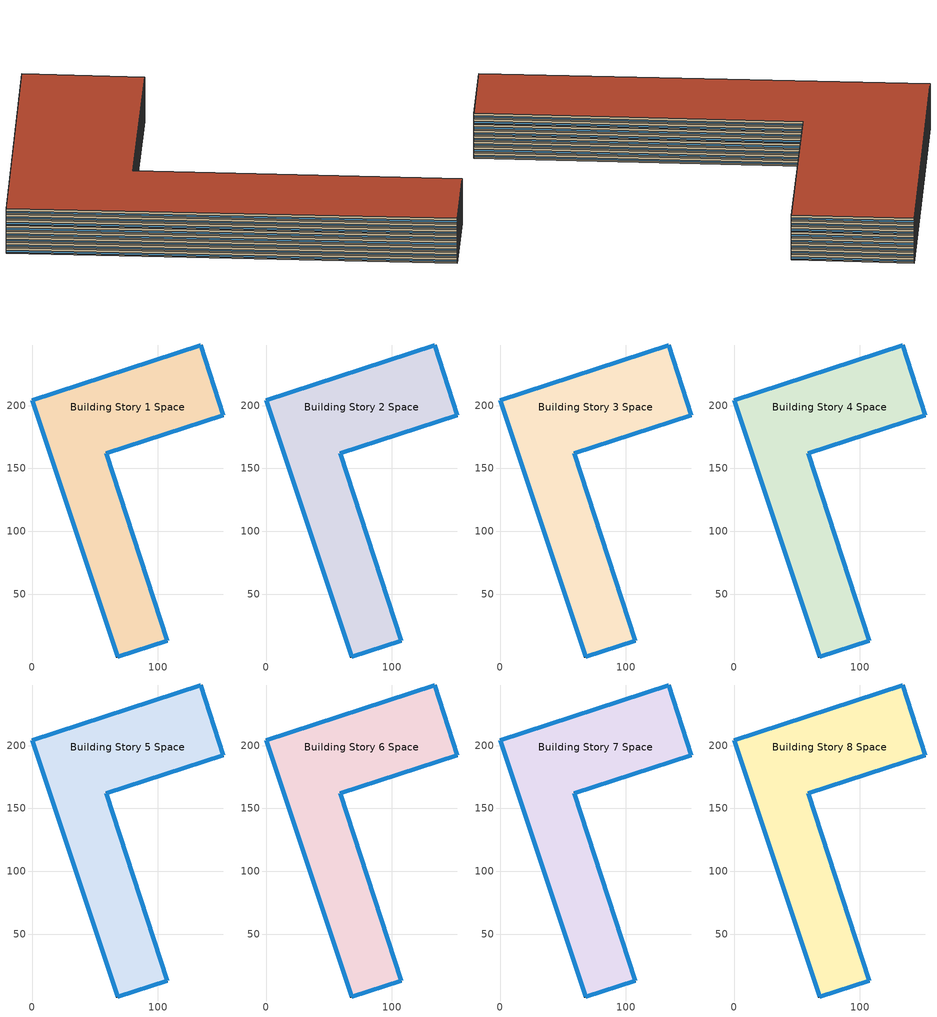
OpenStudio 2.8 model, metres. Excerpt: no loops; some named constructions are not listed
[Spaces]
Building Story 1 Space
 floor ground: 67.97,0 0,204.25 134.29,248.23 152.15,192.3 58.91,162.21 107.41,12.92 z0
 wall outside: 0,204.25 67.97,0 107.41,12.92 58.91,162.21 152.15,192.3 134.29,248.23 0,204.25 z0:3
 window: 134.26,248.22 0.02,204.26 / 107.4,12.94 58.92,162.18 / 68,0.01 107.38,12.91 / 152.14,192.33 134.29,248.21 / 58.93,162.22 152.12,192.3 / 0.01,204.22 67.96,0.02 z0.76:1.66
 ceiling adiabatic (Typical IEAD Roof R-31.25): 107.41,12.92 58.91,162.21 152.15,192.3 134.29,248.23 0,204.25 67.97,0 z3
Building Story 2 Space
 floor adiabatic (LargeHotel Interior Floor): 67.97,0 0,204.25 134.29,248.23 152.15,192.3 58.91,162.21 107.41,12.92 z3
 wall outside: 0,204.25 67.97,0 107.41,12.92 58.91,162.21 152.15,192.3 134.29,248.23 0,204.25 z3:6
 window: 0.01,204.22 67.96,0.02 / 134.26,248.22 0.02,204.26 / 152.14,192.33 134.29,248.21 / 58.93,162.22 152.12,192.3 / 107.4,12.94 58.92,162.18 / 68,0.01 107.38,12.91 z3.76:4.66
 ceiling adiabatic (Typical IEAD Roof R-31.25): 107.41,12.92 58.91,162.21 152.15,192.3 134.29,248.23 0,204.25 67.97,0 z6
Building Story 3 Space
 floor adiabatic (LargeHotel Interior Floor): 67.97,0 0,204.25 134.29,248.23 152.15,192.3 58.91,162.21 107.41,12.92 z6
 wall outside: 0,204.25 67.97,0 107.41,12.92 58.91,162.21 152.15,192.3 134.29,248.23 0,204.25 z6:9
 window: 134.26,248.22 0.02,204.26 / 58.93,162.22 152.12,192.3 / 107.4,12.94 58.92,162.18 / 152.14,192.33 134.29,248.21 / 0.01,204.22 67.96,0.02 / 68,0.01 107.38,12.91 z6.76:7.66
 roof outside: 107.41,12.92 58.91,162.21 152.15,192.3 134.29,248.23 0,204.25 67.97,0 z9
Building Story 4 Space
 floor adiabatic (LargeHotel Interior Floor): 67.97,0 0,204.25 134.29,248.23 152.15,192.3 58.91,162.21 107.41,12.92 z9
 wall outside: 0,204.25 67.97,0 107.41,12.92 58.91,162.21 152.15,192.3 134.29,248.23 0,204.25 z9:12
 window: 134.26,248.22 0.02,204.26 / 107.4,12.94 58.92,162.18 / 0.01,204.22 67.96,0.02 / 58.93,162.22 152.12,192.3 / 152.14,192.33 134.29,248.21 / 68,0.01 107.38,12.91 z9.76:10.66
 ceiling adiabatic (LargeHotel Interior Ceiling): 107.41,12.92 58.91,162.21 152.15,192.3 134.29,248.23 0,204.25 67.97,0 z12
Building Story 5 Space
 floor adiabatic (Typical Insulated Carpeted 8in Slab Floor): 67.97,0 0,204.25 134.29,248.23 152.15,192.3 58.91,162.21 107.41,12.92 z12
 wall outside: 0,204.25 67.97,0 107.41,12.92 58.91,162.21 152.15,192.3 134.29,248.23 0,204.25 z12:15
 window: 107.4,12.94 58.92,162.18 / 68,0.01 107.38,12.91 / 152.14,192.33 134.29,248.21 / 0.01,204.22 67.96,0.02 / 134.26,248.22 0.02,204.26 / 58.93,162.22 152.12,192.3 z12.76:13.66
 ceiling adiabatic (Typical IEAD Roof R-31.25): 107.41,12.92 58.91,162.21 152.15,192.3 134.29,248.23 0,204.25 67.97,0 z15
Building Story 6 Space
 floor adiabatic (LargeHotel Interior Floor): 67.97,0 0,204.25 134.29,248.23 152.15,192.3 58.91,162.21 107.41,12.92 z15
 wall outside: 0,204.25 67.97,0 107.41,12.92 58.91,162.21 152.15,192.3 134.29,248.23 0,204.25 z15:18
 window: 0.01,204.22 67.96,0.02 / 134.26,248.22 0.02,204.26 / 152.14,192.33 134.29,248.21 / 68,0.01 107.38,12.91 / 107.4,12.94 58.92,162.18 / 58.93,162.22 152.12,192.3 z15.76:16.66
 roof outside: 107.41,12.92 58.91,162.21 152.15,192.3 134.29,248.23 0,204.25 67.97,0 z18
Building Story 7 Space
 floor adiabatic (Typical Insulated Carpeted 8in Slab Floor): 67.97,0 0,204.25 134.29,248.23 152.15,192.3 58.91,162.21 107.41,12.92 z18
 wall outside: 0,204.25 67.97,0 107.41,12.92 58.91,162.21 152.15,192.3 134.29,248.23 0,204.25 z18:21
 window: 58.93,162.22 152.12,192.3 / 0.01,204.22 67.96,0.02 / 134.26,248.22 0.02,204.26 / 152.14,192.33 134.29,248.21 / 107.4,12.94 58.92,162.18 / 68,0.01 107.38,12.91 z18.76:19.66
 ceiling adiabatic (Typical IEAD Roof R-31.25): 107.41,12.92 58.91,162.21 152.15,192.3 134.29,248.23 0,204.25 67.97,0 z21
Building Story 8 Space
 floor adiabatic (LargeHotel Interior Floor): 67.97,0 0,204.25 134.29,248.23 152.15,192.3 58.91,162.21 107.41,12.92 z21
 wall outside: 0,204.25 67.97,0 107.41,12.92 58.91,162.21 152.15,192.3 134.29,248.23 0,204.25 z21:24
 window: 0.01,204.22 67.96,0.02 / 134.26,248.22 0.02,204.26 / 68,0.01 107.38,12.91 / 58.93,162.22 152.12,192.3 / 152.14,192.33 134.29,248.21 / 107.4,12.94 58.92,162.18 z21.76:22.66
 roof outside: 107.41,12.92 58.91,162.21 152.15,192.3 134.29,248.23 0,204.25 67.97,0 z24
[Schedule:Ruleset]
Name | Default Day Schedule | Summer Design Day Schedule | Winter Design Day Schedule
RetailStripmall Type1_OCC_SCH | RetailStripmall Type1_OCC_SCH Default | RetailStripmall Type1_OCC_SCH Summer Design Day | RetailStripmall Type1_OCC_SCH Winter Design Day
RetailStripmall Type1_LIGHT_SCH_2013 | RetailStripmall Type1_LIGHT_SCH_2013 Default | RetailStripmall Type1_LIGHT_SCH_2013 Summer Design Day | RetailStripmall Type1_LIGHT_SCH_2013 Winter Design Day
RetailStripmall Type1_EQUIP_SCH | RetailStripmall Type1_EQUIP_SCH Default | RetailStripmall Type1_EQUIP_SCH Summer Design Day | RetailStripmall Type1_EQUIP_SCH Winter Design Day
HotelLarge Kitchen_Elec_Equip_SCH | HotelLarge Kitchen_Elec_Equip_SCH Default | HotelLarge Kitchen_Elec_Equip_SCH Summer Design Day | HotelLarge Kitchen_Elec_Equip_SCH Winter Design Day
HotelLarge Kitchen_Gas_Equip_SCH | HotelLarge Kitchen_Gas_Equip_SCH Default | HotelLarge Kitchen_Gas_Equip_SCH Summer Design Day | HotelLarge Kitchen_Gas_Equip_SCH Winter Design Day
RetailStripmall Type2_OCC_SCH | RetailStripmall Type2_OCC_SCH Default | RetailStripmall Type2_OCC_SCH Summer Design Day | RetailStripmall Type2_OCC_SCH Winter Design Day
RetailStripmall Type2_LIGHT_SCH_2013 | RetailStripmall Type2_LIGHT_SCH_2013 Default | RetailStripmall Type2_LIGHT_SCH_2013 Summer Design Day | RetailStripmall Type2_LIGHT_SCH_2013 Winter Design Day
RetailStripmall Type2_EQUIP_SCH | RetailStripmall Type2_EQUIP_SCH Default | RetailStripmall Type2_EQUIP_SCH Summer Design Day | RetailStripmall Type2_EQUIP_SCH Winter Design Day
RestaurantSitDown BLDG_OCC_SCH | RestaurantSitDown BLDG_OCC_SCH Default | RestaurantSitDown BLDG_OCC_SCH Summer Design Day | RestaurantSitDown BLDG_OCC_SCH Winter Design Day
RestaurantSitDown BLDG_LIGHT_DINING_SCH_2013 | RestaurantSitDown BLDG_LIGHT_DINING_SCH_2013 Default | RestaurantSitDown BLDG_LIGHT_DINING_SCH_2013 Summer Design Day | RestaurantSitDown BLDG_LIGHT_DINING_SCH_2013 Winter Design Day
RestaurantSitDown BLDG_EQUIP_SCH | RestaurantSitDown BLDG_EQUIP_SCH Default | RestaurantSitDown BLDG_EQUIP_SCH Summer Design Day | RestaurantSitDown BLDG_EQUIP_SCH Winter Design Day
RestaurantSitDown BLDG_LIGHT_KITCHEN_SCH_2010_2013 | RestaurantSitDown BLDG_LIGHT_KITCHEN_SCH_2010_2013 Default | RestaurantSitDown BLDG_LIGHT_KITCHEN_SCH_2010_2013 Summer Design Day | RestaurantSitDown BLDG_LIGHT_KITCHEN_SCH_2010_2013 Winter Design Day
RestaurantSitDown Rest_GAS_EQUIP_SCH | RestaurantSitDown Rest_GAS_EQUIP_SCH Default | RestaurantSitDown Rest_GAS_EQUIP_SCH Summer Design Day | RestaurantSitDown Rest_GAS_EQUIP_SCH Winter Design Day
RetailStripmall Type3_OCC_SCH | RetailStripmall Type3_OCC_SCH Default | RetailStripmall Type3_OCC_SCH Summer Design Day | RetailStripmall Type3_OCC_SCH Winter Design Day
RetailStripmall Type3_LIGHT_SCH_2013 | RetailStripmall Type3_LIGHT_SCH_2013 Default | RetailStripmall Type3_LIGHT_SCH_2013 Summer Design Day | RetailStripmall Type3_LIGHT_SCH_2013 Winter Design Day
RetailStripmall Type3_EQUIP_SCH | RetailStripmall Type3_EQUIP_SCH Default | RetailStripmall Type3_EQUIP_SCH Summer Design Day | RetailStripmall Type3_EQUIP_SCH Winter Design Day
OfficeMedium BLDG_OCC_SCH | OfficeMedium BLDG_OCC_SCH Default | OfficeMedium BLDG_OCC_SCH Summer Design Day | OfficeMedium BLDG_OCC_SCH Winter Design Day
OfficeMedium BLDG_LIGHT_SCH_2013 | Schedule Day 61 | OfficeMedium BLDG_LIGHT_SCH_2013 Summer Design Day | OfficeMedium BLDG_LIGHT_SCH_2013 Winter Design Day
OfficeMedium BLDG_EQUIP_SCH_2013 | Schedule Day 64 | OfficeMedium BLDG_EQUIP_SCH_2013 Summer Design Day | OfficeMedium BLDG_EQUIP_SCH_2013 Winter Design Day
HotelLarge BLDG_LIGHT_MECHANIC_SCH_2013 | HotelLarge BLDG_LIGHT_MECHANIC_SCH_2013 Default | HotelLarge BLDG_LIGHT_MECHANIC_SCH_2013 Summer Design Day | HotelLarge BLDG_LIGHT_MECHANIC_SCH_2013 Winter Design Day
HotelLarge BLDG_LIGHT_CORRIDOR_SCH_2013 | HotelLarge BLDG_LIGHT_CORRIDOR_SCH_2013 Default | HotelLarge BLDG_LIGHT_CORRIDOR_SCH_2013 Summer Design Day | HotelLarge BLDG_LIGHT_CORRIDOR_SCH_2013 Winter Design Day
HotelLarge GuestRoom_Occ_Sch | HotelLarge GuestRoom_Occ_Sch Default | HotelLarge GuestRoom_Occ_Sch Summer Design Day | HotelLarge GuestRoom_Occ_Sch Winter Design Day
HotelLarge BLDG_LIGHT_GUESTROOM_SCH_2013 | HotelLarge BLDG_LIGHT_GUESTROOM_SCH_2013 Default | HotelLarge BLDG_LIGHT_GUESTROOM_SCH_2013 Summer Design Day | HotelLarge BLDG_LIGHT_GUESTROOM_SCH_2013 Winter Design Day
HotelLarge GuestRoom_Eqp_Sch_Adva | HotelLarge GuestRoom_Eqp_Sch_Adva Default | HotelLarge GuestRoom_Eqp_Sch_Adva Summer Design Day | HotelLarge GuestRoom_Eqp_Sch_Adva Winter Design Day
Elevator Schedule 1 | 111 space(s) Occ Sch Default 1 | 111 space(s) Occ Sch Summer Design Day 1 | 111 space(s) Occ Sch Winter Design Day 1
Elevator Schedule 2 | 111 space(s) Occ Sch Default 2 | 111 space(s) Occ Sch Summer Design Day 2 | 111 space(s) Occ Sch Winter Design Day 2
Elevator Schedule 3 | 111 space(s) Occ Sch Default 3 | 111 space(s) Occ Sch Summer Design Day 3 | 111 space(s) Occ Sch Winter Design Day 3
RetailStripmall Type1_HTGSETP_SCH_NO_OPTIMUM | RetailStripmall Type1_HTGSETP_SCH_NO_OPTIMUM Default | RetailStripmall Type1_HTGSETP_SCH_NO_OPTIMUM Summer Design Day | RetailStripmall Type1_HTGSETP_SCH_NO_OPTIMUM Winter Design Day
RetailStripmall Type1_CLGSETP_SCH_NO_OPTIMUM | RetailStripmall Type1_CLGSETP_SCH_NO_OPTIMUM Default | RetailStripmall Type1_CLGSETP_SCH_NO_OPTIMUM Summer Design Day | RetailStripmall Type1_CLGSETP_SCH_NO_OPTIMUM Winter Design Day
RestaurantSitDown HTGSETP_SCH_NO_OPTIMUM | RestaurantSitDown HTGSETP_SCH_NO_OPTIMUM Default | RestaurantSitDown HTGSETP_SCH_NO_OPTIMUM Summer Design Day | RestaurantSitDown HTGSETP_SCH_NO_OPTIMUM Winter Design Day
RestaurantSitDown CLGSETP_SCH_NO_OPTIMUM | RestaurantSitDown CLGSETP_SCH_NO_OPTIMUM Default | RestaurantSitDown CLGSETP_SCH_NO_OPTIMUM Summer Design Day | RestaurantSitDown CLGSETP_SCH_NO_OPTIMUM Winter Design Day
RestaurantSitDown HTGSETP_KITCHEN_SCH_NO_OPTIMUM | RestaurantSitDown HTGSETP_KITCHEN_SCH_NO_OPTIMUM Default | RestaurantSitDown HTGSETP_KITCHEN_SCH_NO_OPTIMUM Summer Design Day | RestaurantSitDown HTGSETP_KITCHEN_SCH_NO_OPTIMUM Winter Design Day
RestaurantSitDown CLGSETP_KITCHEN_SCH_NO_OPTIMUM | RestaurantSitDown CLGSETP_KITCHEN_SCH_NO_OPTIMUM Default | RestaurantSitDown CLGSETP_KITCHEN_SCH_NO_OPTIMUM Summer Design Day | RestaurantSitDown CLGSETP_KITCHEN_SCH_NO_OPTIMUM Winter Design Day
RetailStripmall Type3_HTGSETP_SCH_NO_OPTIMUM | RetailStripmall Type3_HTGSETP_SCH_NO_OPTIMUM Default | RetailStripmall Type3_HTGSETP_SCH_NO_OPTIMUM Summer Design Day | RetailStripmall Type3_HTGSETP_SCH_NO_OPTIMUM Winter Design Day
RetailStripmall Type3_CLGSETP_SCH_NO_OPTIMUM | RetailStripmall Type3_CLGSETP_SCH_NO_OPTIMUM Default | RetailStripmall Type3_CLGSETP_SCH_NO_OPTIMUM Summer Design Day | RetailStripmall Type3_CLGSETP_SCH_NO_OPTIMUM Winter Design Day
OfficeMedium HTGSETP_SCH_YES_OPTIMUM | OfficeMedium HTGSETP_SCH_YES_OPTIMUM Default | OfficeMedium HTGSETP_SCH_YES_OPTIMUM Summer Design Day | OfficeMedium HTGSETP_SCH_YES_OPTIMUM Winter Design Day
OfficeMedium CLGSETP_SCH_YES_OPTIMUM | OfficeMedium CLGSETP_SCH_YES_OPTIMUM Default | OfficeMedium CLGSETP_SCH_YES_OPTIMUM Summer Design Day | OfficeMedium CLGSETP_SCH_YES_OPTIMUM Winter Design Day
[Schedule:Day]
RetailStripmall Type1_OCC_SCH Default: 8, 0, 0, 10, 0, 0.05, 11, 0, 0.1, 12, 0, 0.2, 13, 0, 0.4, 14, 0, 0.6, 16, 0, 0.4, 17, 0, 0.3, 19, 0, 0.6, 21, 0, 0.4, 22, 0, 0.3, 23, 0, 0.2, 24, 0, 0.05
RetailStripmall Type1_OCC_SCH Mon|Tue|Wed|Thu Day: 8, 0, 0, 10, 0, 0.05, 12, 0, 0.1, 13, 0, 0.2, 15, 0, 0.4, 17, 0, 0.25, 20, 0, 0.5, 23, 0, 0.3, 24, 0, 0.05
RetailStripmall Type1_OCC_SCH Sat|Fri Day: 1, 0, 0.05, 9, 0, 0, 10, 0, 0.05, 12, 0, 0.1, 13, 0, 0.2, 14, 0, 0.6, 15, 0, 0.4, 17, 0, 0.25, 20, 0, 0.5, 23, 0, 0.3, 24, 0, 0.2
RetailStripmall Type1_OCC_SCH Summer Design Day; RetailStripmall Type1_LIGHT_SCH_2013 Summer Design Day; RetailStripmall Type1_EQUIP_SCH Summer Design Day; RetailStripmall Type2_OCC_SCH Summer Design Day; RetailStripmall Type2_LIGHT_SCH_2013 Summer Design Day; RetailStripmall Type2_EQUIP_SCH Summer Design Day; RestaurantSitDown BLDG_OCC_SCH Summer Design Day; RestaurantSitDown BLDG_LIGHT_DINING_SCH_2013 Summer Design Day; RestaurantSitDown BLDG_LIGHT_KITCHEN_SCH_2010_2013 Summer Design Day; RetailStripmall Type3_OCC_SCH Summer Design Day; RetailStripmall Type3_LIGHT_SCH_2013 Summer Design Day; RetailStripmall Type3_EQUIP_SCH Summer Design Day; OfficeMedium BLDG_LIGHT_SCH_2013 Summer Design Day; OfficeMedium BLDG_EQUIP_SCH_2013 Summer Design Day; HotelLarge BLDG_LIGHT_MECHANIC_SCH_2013 Summer Design Day; HotelLarge BLDG_LIGHT_CORRIDOR_SCH_2013 Summer Design Day; HotelLarge GuestRoom_Occ_Sch Summer Design Day; HotelLarge BLDG_LIGHT_GUESTROOM_SCH_2013 Summer Design Day; HotelLarge GuestRoom_Eqp_Sch_Adva Summer Design Day; 111 space(s) Occ Sch Summer Design Day 1; 111 space(s) Occ Sch Winter Design Day 1; 111 space(s) Occ Sch Summer Design Day 2; 111 space(s) Occ Sch Winter Design Day 2; 111 space(s) Occ Sch Summer Design Day 3; 111 space(s) Occ Sch Winter Design Day 3: 24, 0, 1
RetailStripmall Type1_OCC_SCH Winter Design Day; RetailStripmall Type1_LIGHT_SCH_2013 Winter Design Day; RetailStripmall Type1_EQUIP_SCH Winter Design Day; HotelLarge Kitchen_Elec_Equip_SCH Winter Design Day; HotelLarge Kitchen_Gas_Equip_SCH Winter Design Day; RetailStripmall Type2_OCC_SCH Winter Design Day; RetailStripmall Type2_LIGHT_SCH_2013 Winter Design Day; RetailStripmall Type2_EQUIP_SCH Winter Design Day; RestaurantSitDown BLDG_OCC_SCH Winter Design Day; RestaurantSitDown BLDG_LIGHT_DINING_SCH_2013 Winter Design Day; RestaurantSitDown BLDG_EQUIP_SCH Winter Design Day; RestaurantSitDown BLDG_LIGHT_KITCHEN_SCH_2010_2013 Winter Design Day; RestaurantSitDown Rest_GAS_EQUIP_SCH Winter Design Day; RetailStripmall Type3_OCC_SCH Winter Design Day; RetailStripmall Type3_LIGHT_SCH_2013 Winter Design Day; RetailStripmall Type3_EQUIP_SCH Winter Design Day; OfficeMedium BLDG_OCC_SCH Winter Design Day; Schedule Day 61; OfficeMedium BLDG_LIGHT_SCH_2013 Winter Design Day; Schedule Day 64; OfficeMedium BLDG_EQUIP_SCH_2013 Winter Design Day; HotelLarge BLDG_LIGHT_MECHANIC_SCH_2013 Winter Design Day; HotelLarge BLDG_LIGHT_CORRIDOR_SCH_2013 Winter Design Day; HotelLarge GuestRoom_Occ_Sch Winter Design Day; HotelLarge BLDG_LIGHT_GUESTROOM_SCH_2013 Winter Design Day; HotelLarge GuestRoom_Eqp_Sch_Adva Winter Design Day: 24, 0, 0
RetailStripmall Type1_LIGHT_SCH_2013 Default; RetailStripmall Type1_LIGHT_SCH_2013 Default|Mon|Tue|Wed|Thu Day: 8, 0, 0.05, 9, 0, 0.04991, 10, 0, 0.4991, 23, 0, 0.94829, 24, 0, 0.4991
RetailStripmall Type1_LIGHT_SCH_2013 Sat|Fri Day: 1, 0, 0.4991, 9, 0, 0.05, 10, 0, 0.4991, 24, 0, 0.94829
RetailStripmall Type1_EQUIP_SCH Default; RetailStripmall Type1_EQUIP_SCH Default|Mon|Tue|Wed|Thu Day: 9, 0, 0.05, 10, 0, 0.5, 23, 0, 0.9, 24, 0, 0.5
RetailStripmall Type1_EQUIP_SCH Sat|Fri Day: 1, 0, 0.5, 9, 0, 0.05, 10, 0, 0.5, 24, 0, 0.9
HotelLarge Kitchen_Elec_Equip_SCH Default; HotelLarge Kitchen_Elec_Equip_SCH Default|Sun|Wkdy Day: 6, 0, 0.1, 7, 0, 0.25, 24, 0, 0.3
HotelLarge Kitchen_Elec_Equip_SCH Summer Design Day: 24, 0, 0.3
HotelLarge Kitchen_Gas_Equip_SCH Default; HotelLarge Kitchen_Gas_Equip_SCH Default|Sat|Wkdy Day: 5, 0, 0.02, 6, 0, 0.05, 7, 0, 0.1, 8, 0, 0.15, 9, 0, 0.2, 10, 0, 0.15, 13, 0, 0.25, 14, 0, 0.2, 15, 0, 0.15, 16, 0, 0.2, 19, 0, 0.3, 21, 0, 0.2, 22, 0, 0.15, 23, 0, 0.1, 24, 0, 0.05
HotelLarge Kitchen_Gas_Equip_SCH Summer Design Day: 24, 0, 0.25
RetailStripmall Type2_OCC_SCH Default: 9, 0, 0, 10, 0, 0.05, 11, 0, 0.1, 12, 0, 0.2, 14, 0, 0.4, 15, 0, 0.3, 16, 0, 0.2, 17, 0, 0.1, 18, 0, 0.05, 24, 0, 0
RetailStripmall Type2_OCC_SCH Sat Day: 8, 0, 0, 9, 0, 0.05, 11, 0, 0.1, 12, 0, 0.2, 13, 0, 0.4, 14, 0, 0.6, 15, 0, 0.4, 18, 0, 0.3, 19, 0, 0.05, 24, 0, 0
RetailStripmall Type2_OCC_SCH Wkdy Day: 8, 0, 0, 9, 0, 0.05, 12, 0, 0.1, 13, 0, 0.2, 14, 0, 0.4, 15, 0, 0.3, 17, 0, 0.2, 19, 0, 0.5, 20, 0, 0.2, 21, 0, 0.05, 24, 0, 0
RetailStripmall Type2_LIGHT_SCH_2013 Default: 9, 0, 0.05, 10, 0, 0.5, 17, 0, 0.95, 18, 0, 0.5, 24, 0, 0.05
RetailStripmall Type2_LIGHT_SCH_2013 Sat Day: 8, 0, 0.05, 9, 0, 0.5, 18, 0, 0.95, 19, 0, 0.5, 24, 0, 0.05
RetailStripmall Type2_LIGHT_SCH_2013 Wkdy Day: 8, 0, 0.05, 9, 0, 0.5, 20, 0, 0.95, 21, 0, 0.5, 24, 0, 0.05
RetailStripmall Type2_EQUIP_SCH Default: 9, 0, 0.05, 10, 0, 0.5, 17, 0, 0.9, 18, 0, 0.5, 24, 0, 0.05
RetailStripmall Type2_EQUIP_SCH Sat Day: 8, 0, 0.05, 9, 0, 0.5, 18, 0, 0.9, 19, 0, 0.5, 24, 0, 0.05
RetailStripmall Type2_EQUIP_SCH Wkdy Day: 8, 0, 0.05, 9, 0, 0.5, 20, 0, 0.9, 21, 0, 0.5, 24, 0, 0.05
RestaurantSitDown BLDG_OCC_SCH Default: 1, 0, 0.05, 6, 0, 0, 7, 0, 0.05, 9, 0, 0.5, 11, 0, 0.2, 12, 0, 0.3, 14, 0, 0.5, 15, 0, 0.3, 16, 0, 0.2, 17, 0, 0.25, 18, 0, 0.35, 19, 0, 0.55, 20, 0, 0.65, 21, 0, 0.7, 22, 0, 0.35, 24, 0, 0.2
RestaurantSitDown BLDG_OCC_SCH Sat Day: 1, 0, 0.05, 6, 0, 0, 7, 0, 0.05, 9, 0, 0.5, 10, 0, 0.4, 11, 0, 0.2, 12, 0, 0.45, 14, 0, 0.5, 15, 0, 0.35, 18, 0, 0.3, 19, 0, 0.7, 20, 0, 0.9, 21, 0, 0.7, 22, 0, 0.65, 23, 0, 0.55, 24, 0, 0.35
RestaurantSitDown BLDG_OCC_SCH Wkdy Day: 1, 0, 0.05, 5, 0, 0, 6, 0, 0.05, 7, 0, 0.1, 10, 0, 0.4, 11, 0, 0.2, 12, 0, 0.5, 13, 0, 0.8, 14, 0, 0.7, 15, 0, 0.4, 16, 0, 0.2, 17, 0, 0.25, 18, 0, 0.5, 21, 0, 0.8, 22, 0, 0.5, 23, 0, 0.35, 24, 0, 0.2
RestaurantSitDown BLDG_LIGHT_DINING_SCH_2013 Default: 1, 0, 0.1877, 6, 0, 0.15, 8, 0, 0.2816, 10, 0, 0.4693, 16, 0, 0.657, 22, 0, 0.5631, 23, 0, 0.4693, 24, 0, 0.2816
RestaurantSitDown BLDG_LIGHT_DINING_SCH_2013 Sat Day: 1, 0, 0.1877, 6, 0, 0.15, 8, 0, 0.2816, 10, 0, 0.5631, 17, 0, 0.7509, 22, 0, 0.8447, 23, 0, 0.4693, 24, 0, 0.2816
RestaurantSitDown BLDG_LIGHT_DINING_SCH_2013 Wkdy Day: 1, 0, 0.1408, 5, 0, 0.15, 6, 0, 0.1877, 8, 0, 0.3754, 10, 0, 0.5631, 22, 0, 0.8447, 23, 0, 0.4693, 24, 0, 0.2816
RestaurantSitDown BLDG_EQUIP_SCH Default; RestaurantSitDown BLDG_EQUIP_SCH Default|Sat|Wkdy Day; RestaurantSitDown Rest_GAS_EQUIP_SCH Default; RestaurantSitDown Rest_GAS_EQUIP_SCH Default|Sat|Wkdy Day: 1, 0, 0.03, 2, 0, 0.02, 3, 0, 0.03, 4, 0, 0.02, 5, 0, 0.05, 6, 0, 0.12, 7, 0, 0.13, 8, 0, 0.15, 9, 0, 0.18, 10, 0, 0.21, 11, 0, 0.26, 12, 0, 0.29, 13, 0, 0.27, 14, 0, 0.25, 16, 0, 0.23, 18, 0, 0.26, 19, 0, 0.24, 20, 0, 0.22, 21, 0, 0.2, 22, 0, 0.18, 23, 0, 0.09, 24, 0, 0.03
RestaurantSitDown BLDG_EQUIP_SCH Summer Design Day; RestaurantSitDown Rest_GAS_EQUIP_SCH Summer Design Day: 24, 0, 0.29
RestaurantSitDown BLDG_LIGHT_KITCHEN_SCH_2010_2013 Default: 1, 0, 0.16446, 6, 0, 0.15, 8, 0, 0.24669, 10, 0, 0.41115, 16, 0, 0.57561, 22, 0, 0.49338, 23, 0, 0.41115, 24, 0, 0.24669
RestaurantSitDown BLDG_LIGHT_KITCHEN_SCH_2010_2013 Sat Day: 1, 0, 0.16446, 6, 0, 0.15, 8, 0, 0.24669, 10, 0, 0.49338, 17, 0, 0.65784, 22, 0, 0.74007, 23, 0, 0.41115, 24, 0, 0.24669
RestaurantSitDown BLDG_LIGHT_KITCHEN_SCH_2010_2013 Wkdy Day: 1, 0, 0.123345, 5, 0, 0.15, 6, 0, 0.16446, 8, 0, 0.32892, 10, 0, 0.49338, 22, 0, 0.74007, 23, 0, 0.41115, 24, 0, 0.24669
RetailStripmall Type3_OCC_SCH Default: 10, 0, 0, 12, 0, 0.11, 13, 0, 0.43, 14, 0, 0.46, 15, 0, 0.5, 16, 0, 0.69, 17, 0, 0.34, 18, 0, 0.11, 24, 0, 0
RetailStripmall Type3_OCC_SCH Sat Day: 9, 0, 0, 11, 0, 0.11, 12, 0, 0.58, 13, 0, 0.71, 14, 0, 0.74, 15, 0, 0.77, 16, 0, 0.8, 17, 0, 0.74, 18, 0, 0.54, 19, 0, 0.11, 24, 0, 0
RetailStripmall Type3_OCC_SCH Wkdy Day: 9, 0, 0, 11, 0, 0.11, 12, 0, 0.43, 13, 0, 0.46, 14, 0, 0.71, 15, 0, 0.5, 16, 0, 0.69, 17, 0, 0.54, 18, 0, 0.71, 19, 0, 0.34, 20, 0, 0.26, 21, 0, 0.11, 24, 0, 0
RetailStripmall Type3_LIGHT_SCH_2013 Default: 10, 0, 0.05, 11, 0, 0.5, 17, 0, 0.95, 18, 0, 0.5, 24, 0, 0.05
RetailStripmall Type3_LIGHT_SCH_2013 Sat Day: 9, 0, 0.05, 10, 0, 0.5, 18, 0, 0.95, 19, 0, 0.5, 24, 0, 0.05
RetailStripmall Type3_LIGHT_SCH_2013 Wkdy Day: 9, 0, 0.05, 10, 0, 0.5, 20, 0, 0.95, 21, 0, 0.5, 24, 0, 0.05
RetailStripmall Type3_EQUIP_SCH Default: 10, 0, 0.05, 11, 0, 0.5, 17, 0, 0.9, 18, 0, 0.5, 24, 0, 0.05
RetailStripmall Type3_EQUIP_SCH Sat Day: 9, 0, 0.05, 10, 0, 0.5, 18, 0, 0.9, 19, 0, 0.5, 24, 0, 0.05
RetailStripmall Type3_EQUIP_SCH Wkdy Day: 9, 0, 0.05, 10, 0, 0.5, 20, 0, 0.9, 21, 0, 0.5, 24, 0, 0.05
OfficeMedium BLDG_OCC_SCH Default: 6, 0, 0, 18, 0, 0.05, 24, 0, 0
OfficeMedium BLDG_OCC_SCH Sat Day: 6, 0, 0, 8, 0, 0.1, 12, 0, 0.3, 17, 0, 0.1, 19, 0, 0.05, 24, 0, 0
OfficeMedium BLDG_OCC_SCH Summer Design Day: 6, 0, 0, 22, 0, 1, 24, 0, 0.05
OfficeMedium BLDG_OCC_SCH Wkdy Day: 6, 0, 0, 7, 0, 0.1, 8, 0, 0.2, 12, 0, 0.95, 13, 0, 0.5, 17, 0, 0.95, 18, 0, 0.3, 22, 0, 0.1, 24, 0, 0.05
OfficeMedium BLDG_LIGHT_SCH_2013 Sat Day: 6, 0, 0.05, 8, 0, 0.0862326, 12, 0, 0.258698, 17, 0, 0.129349, 19, 0, 0.0431163, 24, 0, 0.05
OfficeMedium BLDG_LIGHT_SCH_2013 Sun Day: 6, 0, 0.05, 18, 0, 0.0431163, 24, 0, 0.05
OfficeMedium BLDG_LIGHT_SCH_2013 Wkdy Day: 5, 0, 0.05, 6, 0, 0.1, 7, 0, 0.0862326, 8, 0, 0.258698, 17, 0, 0.776093, 18, 0, 0.431163, 20, 0, 0.258698, 22, 0, 0.172465, 23, 0, 0.0862326, 24, 0, 0.0431163
OfficeMedium BLDG_EQUIP_SCH_2013 Sat Day: 6, 0, 0.230755, 8, 0, 0.381235, 12, 0, 0.476543, 17, 0, 0.33358, 19, 0, 0.285926, 24, 0, 0.230755
OfficeMedium BLDG_EQUIP_SCH_2013 Sun Day: 6, 0, 0.230755, 18, 0, 0.288107, 24, 0, 0.230755
OfficeMedium BLDG_EQUIP_SCH_2013 Wkdy Day: 6, 0, 0.307674, 8, 0, 0.381235, 12, 0, 0.857778, 13, 0, 0.76247, 17, 0, 0.857778, 18, 0, 0.476543, 24, 0, 0.381235
HotelLarge BLDG_LIGHT_MECHANIC_SCH_2013 Default: 2, 0, 0.3, 6, 0, 0.2, 7, 0, 0.3, 9, 0, 0.4, 13, 0, 0.3, 18, 0, 0.2, 19, 0, 0.5, 20, 0, 0.7, 21, 0, 0.8, 22, 0, 0.6, 23, 0, 0.5, 24, 0, 0.3
HotelLarge BLDG_LIGHT_MECHANIC_SCH_2013 Sat Day: 2, 0, 0.2, 6, 0, 0.1, 8, 0, 0.3, 10, 0, 0.4, 11, 0, 0.3, 18, 0, 0.25, 19, 0, 0.6, 22, 0, 0.7, 23, 0, 0.6, 24, 0, 0.3
HotelLarge BLDG_LIGHT_MECHANIC_SCH_2013 Wkdy Day: 1, 0, 0.2, 2, 0, 0.15, 5, 0, 0.1, 6, 0, 0.2, 7, 0, 0.4, 8, 0, 0.5, 10, 0, 0.4, 18, 0, 0.25, 19, 0, 0.6, 20, 0, 0.8, 21, 0, 0.9, 22, 0, 0.8, 23, 0, 0.6, 24, 0, 0.3
HotelLarge BLDG_LIGHT_CORRIDOR_SCH_2013 Default: 2, 0, 0.162689, 6, 0, 0.108459, 7, 0, 0.162689, 9, 0, 0.216918, 13, 0, 0.162689, 18, 0, 0.108459, 19, 0, 0.271147, 20, 0, 0.379607, 21, 0, 0.433836, 22, 0, 0.325377, 23, 0, 0.271147, 24, 0, 0.162689
HotelLarge BLDG_LIGHT_CORRIDOR_SCH_2013 Sat Day: 2, 0, 0.108459, 6, 0, 0.0542295, 8, 0, 0.162689, 10, 0, 0.216918, 18, 0, 0.135574, 19, 0, 0.325377, 22, 0, 0.379607, 23, 0, 0.325377, 24, 0, 0.162689
HotelLarge BLDG_LIGHT_CORRIDOR_SCH_2013 Wkdy Day: 1, 0, 0.108459, 2, 0, 0.0813443, 5, 0, 0.0542295, 6, 0, 0.108459, 7, 0, 0.216918, 8, 0, 0.271147, 10, 0, 0.216918, 11, 0, 0.208575, 18, 0, 0.135574, 19, 0, 0.325377, 20, 0, 0.433836, 21, 0, 0.488065, 22, 0, 0.433836, 23, 0, 0.325377, 24, 0, 0.162689
HotelLarge GuestRoom_Occ_Sch Default: 6, 0, 0.65, 7, 0, 0.5, 9, 0, 0.34, 17, 0, 0.2, 18, 0, 0.34, 19, 0, 0.35, 21, 0, 0.65, 24, 0, 0.5
HotelLarge GuestRoom_Occ_Sch Wkdy Day: 6, 0, 0.65, 7, 0, 0.5, 9, 0, 0.28, 15, 0, 0.13, 16, 0, 0.2, 19, 0, 0.35, 21, 0, 0.5, 22, 0, 0.58, 24, 0, 0.65
HotelLarge BLDG_LIGHT_GUESTROOM_SCH_2013 Default: 2, 0, 0.13, 6, 0, 0.06, 8, 0, 0.33, 9, 0, 0.45, 10, 0, 0.186667, 11, 0, 0.062121, 17, 0, 0.05, 18, 0, 0.0825, 19, 0, 0.68, 22, 0, 0.8, 23, 0, 0.68, 24, 0, 0.33
HotelLarge BLDG_LIGHT_GUESTROOM_SCH_2013 Wkdy Day: 1, 0, 0.11, 2, 0, 0.09, 5, 0, 0.06, 6, 0, 0.11, 7, 0, 0.35, 8, 0, 0.45, 10, 0, 0.35, 16, 0, 0.05, 17, 0, 0.064, 18, 0, 0.07, 19, 0, 0.54, 20, 0, 0.71, 21, 0, 0.8, 22, 0, 0.71, 23, 0, 0.54, 24, 0, 0.26
HotelLarge GuestRoom_Eqp_Sch_Adva Default: 6, 0, 0.17, 7, 0, 0.3, 8, 0, 0.62, 9, 0, 0.9, 10, 0, 0.62, 16, 0, 0.13, 17, 0, 0.21, 18, 0, 0.4, 19, 0, 0.48, 20, 0, 0.46, 21, 0, 0.62, 22, 0, 0.69, 23, 0, 0.34, 24, 0, 0.17
HotelLarge GuestRoom_Eqp_Sch_Adva Wkdy Day: 6, 0, 0.17, 7, 0, 0.62, 8, 0, 0.9, 10, 0, 0.43, 16, 0, 0.12, 17, 0, 0.19, 19, 0, 0.48, 20, 0, 0.46, 21, 0, 0.62, 22, 0, 0.69, 23, 0, 0.34, 24, 0, 0.17
111 space(s) Occ Sch Default 1: 1, 0, 0.0244565, 4, 0, 0, 5, 0, 0.0244565, 6, 0, 0.00528795, 7, 0, 0.100835, 8, 0, 0.0229274, 9, 0, 0.0274985, 10, 0, 0.0968901, 11, 0, 0.158717, 12, 0, 0.138972, 13, 0, 0.0194349, 14, 0, 0.156471, 15, 0, 0.079233, 16, 0, 0.0513935, 17, 0, 0.120691, 18, 0, 0.127274, 19, 0, 0.0239424, 20, 0, 0.0121655, 21, 0, 0.1354, 22, 0, 0.0586133, 23, 0, 0.0780485, 24, 0, 0
111 space(s) Occ Sch Sunday 1: 1, 0, 0.0244565, 5, 0, 0, 6, 0, 0.0223769, 7, 0, 0.216393, 8, 0, 0.0281328, 9, 0, 0.149054, 10, 0, 0.00598919, 11, 0, 0.0235876, 12, 0, 0.117291, 13, 0, 0.00966809, 14, 0, 0.101943, 15, 0, 0.0436724, 16, 0, 0.0221462, 17, 0, 0.0627679, 18, 0, 0.091601, 19, 0, 0.0812048, 20, 0, 0.0244565, 21, 0, 0.147482, 22, 0, 0.075241, 23, 0, 0.00280743, 24, 0, 0
111 space(s) Occ Sch Saturday 1: 1, 0, 0.0253923, 5, 0, 0, 6, 0, 0.00528795, 7, 0, 0.187324, 8, 0, 0.00655067, 9, 0, 0.0752434, 10, 0, 0.0968901, 11, 0, 0.141747, 12, 0, 0.0293227, 13, 0, 0.0123527, 14, 0, 0.0797329, 15, 0, 0.0280126, 16, 0, 0.00224595, 17, 0, 0.0281085, 18, 0, 0.189643, 19, 0, 0.0983353, 20, 0, 0.101569, 21, 0, 0.0134054, 22, 0, 0.0489129, 23, 0, 0.0996975, 24, 0, 0
111 space(s) Occ Sch Friday 1: 1, 0, 0.0253923, 4, 0, 0, 5, 0, 0.0244565, 6, 0, 0.00528795, 7, 0, 0.100835, 8, 0, 0.0219915, 9, 0, 0.0265627, 10, 0, 0.0968901, 11, 0, 0.158717, 12, 0, 0.138972, 13, 0, 0.0156917, 14, 0, 0.160215, 15, 0, 0.079233, 16, 0, 0.0513935, 17, 0, 0.120691, 18, 0, 0.127274, 19, 0, 0.0239424, 20, 0, 0.0121655, 21, 0, 0.1354, 22, 0, 0.0586133, 23, 0, 0.075241, 24, 0, 0
111 space(s) Occ Sch Default 2; 111 space(s) Occ Sch Friday 2; 111 space(s) Occ Sch Default 3; 111 space(s) Occ Sch Friday 3: 1, 0, 1, 4, 0, 0, 5, 0, 1, 6, 0, 1, 7, 0, 1, 8, 0, 1, 9, 0, 1, 10, 0, 1, 11, 0, 1, 12, 0, 1, 13, 0, 1, 14, 0, 1, 15, 0, 1, 16, 0, 1, 17, 0, 1, 18, 0, 1, 19, 0, 1, 20, 0, 1, 21, 0, 1, 22, 0, 1, 23, 0, 1, 24, 0, 0
111 space(s) Occ Sch Sunday 2; 111 space(s) Occ Sch Saturday 2; 111 space(s) Occ Sch Sunday 3; 111 space(s) Occ Sch Saturday 3: 1, 0, 1, 5, 0, 0, 6, 0, 1, 7, 0, 1, 8, 0, 1, 9, 0, 1, 10, 0, 1, 11, 0, 1, 12, 0, 1, 13, 0, 1, 14, 0, 1, 15, 0, 1, 16, 0, 1, 17, 0, 1, 18, 0, 1, 19, 0, 1, 20, 0, 1, 21, 0, 1, 22, 0, 1, 23, 0, 1, 24, 0, 0
RetailStripmall Type1_HTGSETP_SCH_NO_OPTIMUM Default; RetailStripmall Type1_HTGSETP_SCH_NO_OPTIMUM Default|Sat|Fri Day: 8, 0, 15.56, 24, 0, 21.11
RetailStripmall Type1_HTGSETP_SCH_NO_OPTIMUM Mon|Tue|Wed|Thu Day: 1, 0, 21.11, 8, 0, 15.56, 24, 0, 21.11
RetailStripmall Type1_HTGSETP_SCH_NO_OPTIMUM Summer Design Day; RetailStripmall Type3_HTGSETP_SCH_NO_OPTIMUM Summer Design Day: 24, 0, 15.56
RetailStripmall Type1_HTGSETP_SCH_NO_OPTIMUM Winter Design Day: 1, 0, 21.11, 8, 0, 15.56, 9, 0, 18.33, 24, 0, 21.11
RetailStripmall Type1_CLGSETP_SCH_NO_OPTIMUM Default: 8, 0, 26.67, 24, 0, 23.89
RetailStripmall Type1_CLGSETP_SCH_NO_OPTIMUM Mon|Tue|Wed|Thu Day: 8, 0, 29.44, 24, 0, 23.89
RetailStripmall Type1_CLGSETP_SCH_NO_OPTIMUM Sat|Fri Day: 1, 0, 23.89, 8, 0, 29.44, 24, 0, 23.89
RetailStripmall Type1_CLGSETP_SCH_NO_OPTIMUM Summer Design Day: 8, 0, 29.44, 9, 0, 26.67, 24, 0, 23.89
RetailStripmall Type1_CLGSETP_SCH_NO_OPTIMUM Winter Design Day; RetailStripmall Type3_CLGSETP_SCH_NO_OPTIMUM Winter Design Day: 24, 0, 29.44
RestaurantSitDown HTGSETP_SCH_NO_OPTIMUM Default; RestaurantSitDown HTGSETP_SCH_NO_OPTIMUM Default|Sat|Wkdy Day: 4, 0, 15.6, 24, 0, 21
RestaurantSitDown HTGSETP_SCH_NO_OPTIMUM Summer Design Day; RestaurantSitDown HTGSETP_KITCHEN_SCH_NO_OPTIMUM Summer Design Day; OfficeMedium HTGSETP_SCH_YES_OPTIMUM Default; OfficeMedium HTGSETP_SCH_YES_OPTIMUM Summer Design Day: 24, 0, 15.6
RestaurantSitDown HTGSETP_SCH_NO_OPTIMUM Winter Design Day: 24, 0, 21
RestaurantSitDown CLGSETP_SCH_NO_OPTIMUM Default; RestaurantSitDown CLGSETP_SCH_NO_OPTIMUM Default|Sat|Wkdy Day: 4, 0, 30, 24, 0, 24
RestaurantSitDown CLGSETP_SCH_NO_OPTIMUM Summer Design Day: 5, 0, 30, 6, 0, 26, 24, 0, 24
RestaurantSitDown CLGSETP_SCH_NO_OPTIMUM Winter Design Day; RestaurantSitDown CLGSETP_KITCHEN_SCH_NO_OPTIMUM Winter Design Day: 24, 0, 30
RestaurantSitDown HTGSETP_KITCHEN_SCH_NO_OPTIMUM Default; RestaurantSitDown HTGSETP_KITCHEN_SCH_NO_OPTIMUM Default|Sat|Wkdy Day: 1, 0, 19, 4, 0, 15.6, 24, 0, 19
RestaurantSitDown HTGSETP_KITCHEN_SCH_NO_OPTIMUM Winter Design Day: 24, 0, 19
RestaurantSitDown CLGSETP_KITCHEN_SCH_NO_OPTIMUM Default; RestaurantSitDown CLGSETP_KITCHEN_SCH_NO_OPTIMUM Default|Sat|Wkdy Day: 1, 0, 26, 4, 0, 30, 24, 0, 26
RestaurantSitDown CLGSETP_KITCHEN_SCH_NO_OPTIMUM Summer Design Day: 1, 0, 26, 5, 0, 30, 6, 0, 28, 24, 0, 26
RetailStripmall Type3_HTGSETP_SCH_NO_OPTIMUM Default: 9, 0, 15.56, 18, 0, 21.11, 24, 0, 15.56
RetailStripmall Type3_HTGSETP_SCH_NO_OPTIMUM Sat Day: 8, 0, 15.56, 19, 0, 21.11, 24, 0, 15.56
RetailStripmall Type3_HTGSETP_SCH_NO_OPTIMUM Wkdy Day: 8, 0, 15.56, 21, 0, 21.11, 24, 0, 15.56
RetailStripmall Type3_HTGSETP_SCH_NO_OPTIMUM Winter Design Day: 8, 0, 15.56, 9, 0, 18.33, 21, 0, 21.11, 24, 0, 15.56
RetailStripmall Type3_CLGSETP_SCH_NO_OPTIMUM Default: 9, 0, 29.44, 17, 0, 23.89, 24, 0, 29.44
RetailStripmall Type3_CLGSETP_SCH_NO_OPTIMUM Sat Day: 8, 0, 29.44, 18, 0, 23.89, 24, 0, 29.44
RetailStripmall Type3_CLGSETP_SCH_NO_OPTIMUM Summer Design Day: 8, 0, 29.44, 9, 0, 26.67, 21, 0, 23.89, 24, 0, 29.44
RetailStripmall Type3_CLGSETP_SCH_NO_OPTIMUM Wkdy Day: 8, 0, 29.44, 21, 0, 23.89, 24, 0, 29.44
OfficeMedium HTGSETP_SCH_YES_OPTIMUM Sat Day: 5, 0, 15.6, 6, 0, 17.8, 7, 0, 20, 17, 0, 21, 24, 0, 15.6
OfficeMedium HTGSETP_SCH_YES_OPTIMUM Wkdy Day: 5, 0, 15.6, 6, 0, 17.8, 7, 0, 20, 22, 0, 21, 24, 0, 15.6
OfficeMedium HTGSETP_SCH_YES_OPTIMUM Winter Design Day: 5, 0, 15.6, 6, 0, 17.6, 7, 0, 19.6, 22, 0, 21, 24, 0, 15.6
OfficeMedium CLGSETP_SCH_YES_OPTIMUM Default; OfficeMedium CLGSETP_SCH_YES_OPTIMUM Winter Design Day: 24, 0, 26.7
OfficeMedium CLGSETP_SCH_YES_OPTIMUM Sat Day: 5, 0, 26.7, 6, 0, 25.7, 7, 0, 25, 17, 0, 24, 24, 0, 26.7
OfficeMedium CLGSETP_SCH_YES_OPTIMUM Summer Design Day: 5, 0, 26.7, 6, 0, 25.7, 7, 0, 25, 22, 0, 24, 24, 0, 26.7
OfficeMedium CLGSETP_SCH_YES_OPTIMUM Wkdy Day: 5, 0, 26.7, 6, 0, 25.6, 7, 0, 25, 22, 0, 24, 24, 0, 26.7
[Schedule:Rule] Date Specification Type=DateRange; Start Month=1; Start Day=1; End Month=12; End Day=31
Name | Schedule Ruleset | Rule Order | Day Schedule | Apply Monday | Apply Tuesday | Apply Wednesday | Apply Thursday | Apply Friday | Apply Saturday | Apply Sunday
Schedule Rule 10 | RetailStripmall Type1_OCC_SCH | 1 | RetailStripmall Type1_OCC_SCH Mon|Tue|Wed|Thu Day | Yes | Yes | Yes | Yes
Schedule Rule 11 | RetailStripmall Type1_OCC_SCH | 0 | RetailStripmall Type1_OCC_SCH Sat|Fri Day |  |  |  |  | Yes | Yes
Schedule Rule 12 | RetailStripmall Type1_LIGHT_SCH_2013 | 1 | RetailStripmall Type1_LIGHT_SCH_2013 Default|Mon|Tue|Wed|Thu Day | Yes | Yes | Yes | Yes
Schedule Rule 13 | RetailStripmall Type1_LIGHT_SCH_2013 | 0 | RetailStripmall Type1_LIGHT_SCH_2013 Sat|Fri Day |  |  |  |  | Yes | Yes
Schedule Rule 14 | RetailStripmall Type1_EQUIP_SCH | 1 | RetailStripmall Type1_EQUIP_SCH Default|Mon|Tue|Wed|Thu Day | Yes | Yes | Yes | Yes
Schedule Rule 15 | RetailStripmall Type1_EQUIP_SCH | 0 | RetailStripmall Type1_EQUIP_SCH Sat|Fri Day |  |  |  |  | Yes | Yes
Schedule Rule 18 | HotelLarge Kitchen_Elec_Equip_SCH | 0 | HotelLarge Kitchen_Elec_Equip_SCH Default|Sun|Wkdy Day | Yes | Yes | Yes | Yes | Yes |  | Yes
Schedule Rule 19 | HotelLarge Kitchen_Gas_Equip_SCH | 0 | HotelLarge Kitchen_Gas_Equip_SCH Default|Sat|Wkdy Day | Yes | Yes | Yes | Yes | Yes | Yes
Schedule Rule 20 | RetailStripmall Type2_OCC_SCH | 1 | RetailStripmall Type2_OCC_SCH Sat Day |  |  |  |  |  | Yes
Schedule Rule 21 | RetailStripmall Type2_OCC_SCH | 0 | RetailStripmall Type2_OCC_SCH Wkdy Day | Yes | Yes | Yes | Yes | Yes
Schedule Rule 22 | RetailStripmall Type2_LIGHT_SCH_2013 | 1 | RetailStripmall Type2_LIGHT_SCH_2013 Sat Day |  |  |  |  |  | Yes
Schedule Rule 23 | RetailStripmall Type2_LIGHT_SCH_2013 | 0 | RetailStripmall Type2_LIGHT_SCH_2013 Wkdy Day | Yes | Yes | Yes | Yes | Yes
Schedule Rule 24 | RetailStripmall Type2_EQUIP_SCH | 1 | RetailStripmall Type2_EQUIP_SCH Sat Day |  |  |  |  |  | Yes
Schedule Rule 25 | RetailStripmall Type2_EQUIP_SCH | 0 | RetailStripmall Type2_EQUIP_SCH Wkdy Day | Yes | Yes | Yes | Yes | Yes
Schedule Rule 28 | RestaurantSitDown BLDG_OCC_SCH | 1 | RestaurantSitDown BLDG_OCC_SCH Sat Day |  |  |  |  |  | Yes
Schedule Rule 29 | RestaurantSitDown BLDG_OCC_SCH | 0 | RestaurantSitDown BLDG_OCC_SCH Wkdy Day | Yes | Yes | Yes | Yes | Yes
Schedule Rule 30 | RestaurantSitDown BLDG_LIGHT_DINING_SCH_2013 | 1 | RestaurantSitDown BLDG_LIGHT_DINING_SCH_2013 Sat Day |  |  |  |  |  | Yes
Schedule Rule 31 | RestaurantSitDown BLDG_LIGHT_DINING_SCH_2013 | 0 | RestaurantSitDown BLDG_LIGHT_DINING_SCH_2013 Wkdy Day | Yes | Yes | Yes | Yes | Yes
Schedule Rule 32 | RestaurantSitDown BLDG_EQUIP_SCH | 0 | RestaurantSitDown BLDG_EQUIP_SCH Default|Sat|Wkdy Day | Yes | Yes | Yes | Yes | Yes | Yes
Schedule Rule 34 | RestaurantSitDown BLDG_LIGHT_KITCHEN_SCH_2010_2013 | 1 | RestaurantSitDown BLDG_LIGHT_KITCHEN_SCH_2010_2013 Sat Day |  |  |  |  |  | Yes
Schedule Rule 35 | RestaurantSitDown BLDG_LIGHT_KITCHEN_SCH_2010_2013 | 0 | RestaurantSitDown BLDG_LIGHT_KITCHEN_SCH_2010_2013 Wkdy Day | Yes | Yes | Yes | Yes | Yes
Schedule Rule 36 | RestaurantSitDown Rest_GAS_EQUIP_SCH | 0 | RestaurantSitDown Rest_GAS_EQUIP_SCH Default|Sat|Wkdy Day | Yes | Yes | Yes | Yes | Yes | Yes
Schedule Rule 37 | RetailStripmall Type3_OCC_SCH | 1 | RetailStripmall Type3_OCC_SCH Sat Day |  |  |  |  |  | Yes
Schedule Rule 38 | RetailStripmall Type3_OCC_SCH | 0 | RetailStripmall Type3_OCC_SCH Wkdy Day | Yes | Yes | Yes | Yes | Yes
Schedule Rule 39 | RetailStripmall Type3_LIGHT_SCH_2013 | 1 | RetailStripmall Type3_LIGHT_SCH_2013 Sat Day |  |  |  |  |  | Yes
Schedule Rule 40 | RetailStripmall Type3_LIGHT_SCH_2013 | 0 | RetailStripmall Type3_LIGHT_SCH_2013 Wkdy Day | Yes | Yes | Yes | Yes | Yes
Schedule Rule 41 | RetailStripmall Type3_EQUIP_SCH | 1 | RetailStripmall Type3_EQUIP_SCH Sat Day |  |  |  |  |  | Yes
Schedule Rule 42 | RetailStripmall Type3_EQUIP_SCH | 0 | RetailStripmall Type3_EQUIP_SCH Wkdy Day | Yes | Yes | Yes | Yes | Yes
Schedule Rule 45 | OfficeMedium BLDG_OCC_SCH | 1 | OfficeMedium BLDG_OCC_SCH Sat Day |  |  |  |  |  | Yes
Schedule Rule 46 | OfficeMedium BLDG_OCC_SCH | 0 | OfficeMedium BLDG_OCC_SCH Wkdy Day | Yes | Yes | Yes | Yes | Yes
Schedule Rule 47 | OfficeMedium BLDG_LIGHT_SCH_2013 | 2 | OfficeMedium BLDG_LIGHT_SCH_2013 Sat Day |  |  |  |  |  | Yes
Schedule Rule 48 | OfficeMedium BLDG_LIGHT_SCH_2013 | 1 | OfficeMedium BLDG_LIGHT_SCH_2013 Sun Day |  |  |  |  |  |  | Yes
Schedule Rule 49 | OfficeMedium BLDG_LIGHT_SCH_2013 | 0 | OfficeMedium BLDG_LIGHT_SCH_2013 Wkdy Day | Yes | Yes | Yes | Yes | Yes
Schedule Rule 50 | OfficeMedium BLDG_EQUIP_SCH_2013 | 2 | OfficeMedium BLDG_EQUIP_SCH_2013 Sat Day |  |  |  |  |  | Yes
Schedule Rule 51 | OfficeMedium BLDG_EQUIP_SCH_2013 | 1 | OfficeMedium BLDG_EQUIP_SCH_2013 Sun Day |  |  |  |  |  |  | Yes
Schedule Rule 52 | OfficeMedium BLDG_EQUIP_SCH_2013 | 0 | OfficeMedium BLDG_EQUIP_SCH_2013 Wkdy Day | Yes | Yes | Yes | Yes | Yes
Schedule Rule 55 | HotelLarge BLDG_LIGHT_MECHANIC_SCH_2013 | 1 | HotelLarge BLDG_LIGHT_MECHANIC_SCH_2013 Sat Day |  |  |  |  |  | Yes
Schedule Rule 56 | HotelLarge BLDG_LIGHT_MECHANIC_SCH_2013 | 0 | HotelLarge BLDG_LIGHT_MECHANIC_SCH_2013 Wkdy Day | Yes | Yes | Yes | Yes | Yes
Schedule Rule 57 | HotelLarge BLDG_LIGHT_CORRIDOR_SCH_2013 | 1 | HotelLarge BLDG_LIGHT_CORRIDOR_SCH_2013 Sat Day |  |  |  |  |  | Yes
Schedule Rule 58 | HotelLarge BLDG_LIGHT_CORRIDOR_SCH_2013 | 0 | HotelLarge BLDG_LIGHT_CORRIDOR_SCH_2013 Wkdy Day | Yes | Yes | Yes | Yes | Yes
Schedule Rule 59 | HotelLarge GuestRoom_Occ_Sch | 0 | HotelLarge GuestRoom_Occ_Sch Wkdy Day | Yes | Yes | Yes | Yes | Yes
Schedule Rule 60 | HotelLarge BLDG_LIGHT_GUESTROOM_SCH_2013 | 0 | HotelLarge BLDG_LIGHT_GUESTROOM_SCH_2013 Wkdy Day | Yes | Yes | Yes | Yes | Yes
Schedule Rule 61 | HotelLarge GuestRoom_Eqp_Sch_Adva | 0 | HotelLarge GuestRoom_Eqp_Sch_Adva Wkdy Day | Yes | Yes | Yes | Yes | Yes
111 space(s) Occ Sch Sunday Rule 1 | Elevator Schedule 1 | 0 | 111 space(s) Occ Sch Sunday 1 |  |  |  |  |  |  | Yes
111 space(s) Occ Sch Saturday Rule 1 | Elevator Schedule 1 | 1 | 111 space(s) Occ Sch Saturday 1 |  |  |  |  |  | Yes
111 space(s) Occ Sch Friday Rule 1 | Elevator Schedule 1 | 2 | 111 space(s) Occ Sch Friday 1 |  |  |  |  | Yes
111 space(s) Occ Sch Sunday Rule 2 | Elevator Schedule 2 | 0 | 111 space(s) Occ Sch Sunday 2 |  |  |  |  |  |  | Yes
111 space(s) Occ Sch Saturday Rule 2 | Elevator Schedule 2 | 1 | 111 space(s) Occ Sch Saturday 2 |  |  |  |  |  | Yes
111 space(s) Occ Sch Friday Rule 2 | Elevator Schedule 2 | 2 | 111 space(s) Occ Sch Friday 2 |  |  |  |  | Yes
111 space(s) Occ Sch Sunday Rule 3 | Elevator Schedule 3 | 0 | 111 space(s) Occ Sch Sunday 3 |  |  |  |  |  |  | Yes
111 space(s) Occ Sch Saturday Rule 3 | Elevator Schedule 3 | 1 | 111 space(s) Occ Sch Saturday 3 |  |  |  |  |  | Yes
111 space(s) Occ Sch Friday Rule 3 | Elevator Schedule 3 | 2 | 111 space(s) Occ Sch Friday 3 |  |  |  |  | Yes
Schedule Rule 76 | RetailStripmall Type1_HTGSETP_SCH_NO_OPTIMUM | 1 | RetailStripmall Type1_HTGSETP_SCH_NO_OPTIMUM Default|Sat|Fri Day |  |  |  |  | Yes | Yes
Schedule Rule 77 | RetailStripmall Type1_HTGSETP_SCH_NO_OPTIMUM | 0 | RetailStripmall Type1_HTGSETP_SCH_NO_OPTIMUM Mon|Tue|Wed|Thu Day | Yes | Yes | Yes | Yes
Schedule Rule 78 | RetailStripmall Type1_CLGSETP_SCH_NO_OPTIMUM | 1 | RetailStripmall Type1_CLGSETP_SCH_NO_OPTIMUM Mon|Tue|Wed|Thu Day | Yes | Yes | Yes | Yes
Schedule Rule 79 | RetailStripmall Type1_CLGSETP_SCH_NO_OPTIMUM | 0 | RetailStripmall Type1_CLGSETP_SCH_NO_OPTIMUM Sat|Fri Day |  |  |  |  | Yes | Yes
Schedule Rule 84 | RestaurantSitDown HTGSETP_SCH_NO_OPTIMUM | 0 | RestaurantSitDown HTGSETP_SCH_NO_OPTIMUM Default|Sat|Wkdy Day | Yes | Yes | Yes | Yes | Yes | Yes
Schedule Rule 85 | RestaurantSitDown CLGSETP_SCH_NO_OPTIMUM | 0 | RestaurantSitDown CLGSETP_SCH_NO_OPTIMUM Default|Sat|Wkdy Day | Yes | Yes | Yes | Yes | Yes | Yes
Schedule Rule 86 | RestaurantSitDown HTGSETP_KITCHEN_SCH_NO_OPTIMUM | 0 | RestaurantSitDown HTGSETP_KITCHEN_SCH_NO_OPTIMUM Default|Sat|Wkdy Day | Yes | Yes | Yes | Yes | Yes | Yes
Schedule Rule 87 | RestaurantSitDown CLGSETP_KITCHEN_SCH_NO_OPTIMUM | 0 | RestaurantSitDown CLGSETP_KITCHEN_SCH_NO_OPTIMUM Default|Sat|Wkdy Day | Yes | Yes | Yes | Yes | Yes | Yes
Schedule Rule 88 | RetailStripmall Type3_HTGSETP_SCH_NO_OPTIMUM | 1 | RetailStripmall Type3_HTGSETP_SCH_NO_OPTIMUM Sat Day |  |  |  |  |  | Yes
Schedule Rule 89 | RetailStripmall Type3_HTGSETP_SCH_NO_OPTIMUM | 0 | RetailStripmall Type3_HTGSETP_SCH_NO_OPTIMUM Wkdy Day | Yes | Yes | Yes | Yes | Yes
Schedule Rule 90 | RetailStripmall Type3_CLGSETP_SCH_NO_OPTIMUM | 1 | RetailStripmall Type3_CLGSETP_SCH_NO_OPTIMUM Sat Day |  |  |  |  |  | Yes
Schedule Rule 91 | RetailStripmall Type3_CLGSETP_SCH_NO_OPTIMUM | 0 | RetailStripmall Type3_CLGSETP_SCH_NO_OPTIMUM Wkdy Day | Yes | Yes | Yes | Yes | Yes
Schedule Rule 92 | OfficeMedium HTGSETP_SCH_YES_OPTIMUM | 1 | OfficeMedium HTGSETP_SCH_YES_OPTIMUM Sat Day |  |  |  |  |  | Yes
Schedule Rule 93 | OfficeMedium HTGSETP_SCH_YES_OPTIMUM | 0 | OfficeMedium HTGSETP_SCH_YES_OPTIMUM Wkdy Day | Yes | Yes | Yes | Yes | Yes
Schedule Rule 94 | OfficeMedium CLGSETP_SCH_YES_OPTIMUM | 1 | OfficeMedium CLGSETP_SCH_YES_OPTIMUM Sat Day |  |  |  |  |  | Yes
Schedule Rule 95 | OfficeMedium CLGSETP_SCH_YES_OPTIMUM | 0 | OfficeMedium CLGSETP_SCH_YES_OPTIMUM Wkdy Day | Yes | Yes | Yes | Yes | Yes
